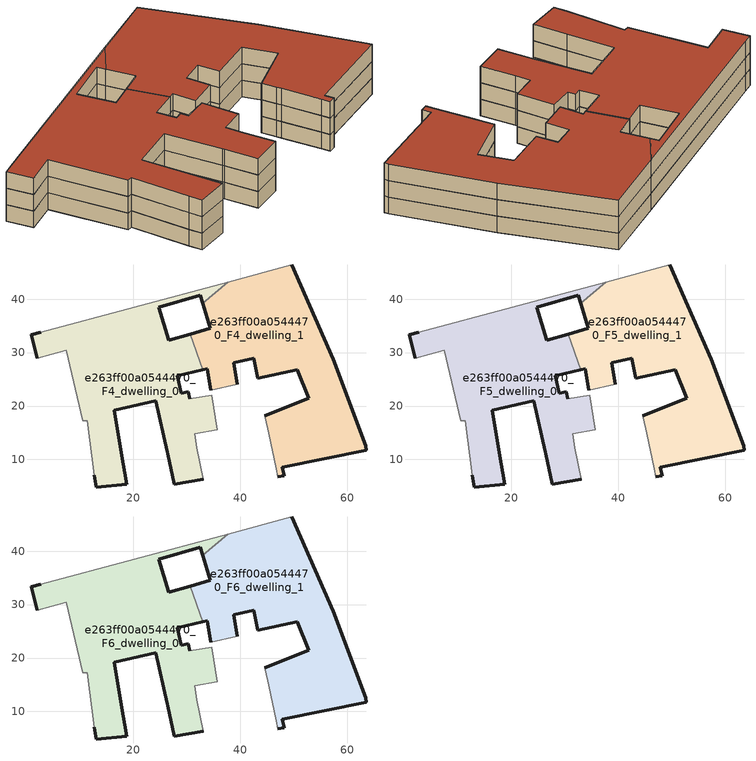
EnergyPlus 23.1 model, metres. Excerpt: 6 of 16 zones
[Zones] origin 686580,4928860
e263ff00a0544470_F4_dwelling_0
 floor to e263ff00a0544470_F3_dwelling_0 (EU_floor_Construction): 33.07,6.35 31.89,12.22 31.47,14.79 35.67,15.55 34.67,21.99 30.56,21.36 30.32,22.69 29.01,22.39 28.26,25.71 33.03,26.78 30.66,33.45 26.62,32.29 24.77,38.44 32.54,40.69 32.96,39.28 37.71,43.2 2.65,33.85 0.87,33.38 2.06,28.95 7.42,30.4 10.55,17.21 11.36,17.26 12.69,7.09 13.07,4.85 18.78,5.33 17.78,11.23 16.39,19.21 24.16,21 26.35,11.48 26.43,11.11 27.61,5.41 z12
 wall outside (EU_wall_Construction): 2.06,28.95 0.87,33.38 2.65,33.85 / 32.96,39.28 32.54,40.69 24.77,38.44 26.62,32.29 30.66,33.45 / 33.03,26.78 28.26,25.71 29.01,22.39 30.32,22.69 30.56,21.36 / 33.07,6.35 27.61,5.41 26.43,11.11 26.35,11.48 24.16,21 16.39,19.21 17.78,11.23 18.78,5.33 13.07,4.85 12.69,7.09 z12:15
 wall adiabatic (EU_wall_Construction): 12.69,7.09 11.36,17.26 10.55,17.21 7.42,30.4 2.06,28.95 / 2.65,33.85 37.71,43.2 / 30.56,21.36 34.67,21.99 35.67,15.55 31.47,14.79 31.89,12.22 33.07,6.35 z12:15
 wall to e263ff00a0544470_F4_dwelling_1 (EU_wall_Construction): 37.71,43.2 32.96,39.28 / 30.66,33.45 33.03,26.78 z12:15
e263ff00a0544470_F4_dwelling_1
 floor to e263ff00a0544470_F3_dwelling_1 (EU_floor_Construction): 63.61,11.71 63.45,12.54 57.38,28.79 49.68,46.39 37.71,43.2 32.96,39.28 34.35,34.52 30.66,33.45 33.03,26.78 33.87,26.97 34.51,22.99 39.42,24.07 38.75,28.09 42.51,28.91 43.28,25.23 50.68,26.79 52.8,21.45 44.57,18.19 45.12,15.72 45.3,14.9 46.74,8.26 47.05,6.74 48.23,6.95 47.87,8.5 z12
 wall outside (EU_wall_Construction): 44.57,18.19 52.8,21.45 50.68,26.79 43.28,25.23 42.51,28.91 38.75,28.09 39.42,24.07 / 34.51,22.99 33.87,26.97 33.03,26.78 / 30.66,33.45 34.35,34.52 32.96,39.28 / 49.68,46.39 57.38,28.79 63.45,12.54 63.61,11.71 47.87,8.5 48.23,6.95 47.05,6.74 z12:15
 wall adiabatic (EU_wall_Construction): 47.05,6.74 46.74,8.26 45.3,14.9 45.12,15.72 44.57,18.19 / 39.42,24.07 34.51,22.99 / 37.71,43.2 49.68,46.39 z12:15
e263ff00a0544470_F5_dwelling_0
 floor to e263ff00a0544470_F4_dwelling_0 (EU_floor_Construction): 33.07,6.35 31.89,12.22 31.47,14.79 35.67,15.55 34.67,21.99 30.56,21.36 30.32,22.69 29.01,22.39 28.26,25.71 33.03,26.78 30.66,33.45 26.62,32.29 24.77,38.44 32.54,40.69 32.96,39.28 37.71,43.2 2.65,33.85 0.87,33.38 2.06,28.95 7.42,30.4 10.55,17.21 11.36,17.26 12.69,7.09 13.07,4.85 18.78,5.33 17.78,11.23 16.39,19.21 24.16,21 26.35,11.48 26.43,11.11 27.61,5.41 z15
 wall outside (EU_wall_Construction): 2.06,28.95 0.87,33.38 2.65,33.85 / 32.96,39.28 32.54,40.69 24.77,38.44 26.62,32.29 30.66,33.45 / 33.03,26.78 28.26,25.71 29.01,22.39 30.32,22.69 30.56,21.36 / 33.07,6.35 27.61,5.41 26.43,11.11 26.35,11.48 24.16,21 16.39,19.21 17.78,11.23 18.78,5.33 13.07,4.85 12.69,7.09 z15:18
 wall adiabatic (EU_wall_Construction): 12.69,7.09 11.36,17.26 10.55,17.21 7.42,30.4 2.06,28.95 / 2.65,33.85 37.71,43.2 / 30.56,21.36 34.67,21.99 35.67,15.55 31.47,14.79 31.89,12.22 33.07,6.35 z15:18
 wall to e263ff00a0544470_F5_dwelling_1 (EU_wall_Construction): 37.71,43.2 32.96,39.28 / 30.66,33.45 33.03,26.78 z15:18
e263ff00a0544470_F5_dwelling_1
 floor to e263ff00a0544470_F4_dwelling_1 (EU_floor_Construction): 63.61,11.71 63.45,12.54 57.38,28.79 49.68,46.39 37.71,43.2 32.96,39.28 34.35,34.52 30.66,33.45 33.03,26.78 33.87,26.97 34.51,22.99 39.42,24.07 38.75,28.09 42.51,28.91 43.28,25.23 50.68,26.79 52.8,21.45 44.57,18.19 45.12,15.72 45.3,14.9 46.74,8.26 47.05,6.74 48.23,6.95 47.87,8.5 z15
 wall outside (EU_wall_Construction): 44.57,18.19 52.8,21.45 50.68,26.79 43.28,25.23 42.51,28.91 38.75,28.09 39.42,24.07 / 34.51,22.99 33.87,26.97 33.03,26.78 / 30.66,33.45 34.35,34.52 32.96,39.28 / 49.68,46.39 57.38,28.79 63.45,12.54 63.61,11.71 47.87,8.5 48.23,6.95 47.05,6.74 z15:18
 wall adiabatic (EU_wall_Construction): 47.05,6.74 46.74,8.26 45.3,14.9 45.12,15.72 44.57,18.19 / 39.42,24.07 34.51,22.99 / 37.71,43.2 49.68,46.39 z15:18
e263ff00a0544470_F6_dwelling_0
 floor to e263ff00a0544470_F5_dwelling_0 (EU_floor_Construction): 33.07,6.35 31.89,12.22 31.47,14.79 35.67,15.55 34.67,21.99 30.56,21.36 30.32,22.69 29.01,22.39 28.26,25.71 33.03,26.78 30.66,33.45 26.62,32.29 24.77,38.44 32.54,40.69 32.96,39.28 37.71,43.2 2.65,33.85 0.87,33.38 2.06,28.95 7.42,30.4 10.55,17.21 11.36,17.26 12.69,7.09 13.07,4.85 18.78,5.33 17.78,11.23 16.39,19.21 24.16,21 26.35,11.48 26.43,11.11 27.61,5.41 z18
 wall outside (EU_wall_Construction): 2.06,28.95 0.87,33.38 2.65,33.85 / 32.96,39.28 32.54,40.69 24.77,38.44 26.62,32.29 30.66,33.45 / 33.03,26.78 28.26,25.71 29.01,22.39 30.32,22.69 30.56,21.36 / 33.07,6.35 27.61,5.41 26.43,11.11 26.35,11.48 24.16,21 16.39,19.21 17.78,11.23 18.78,5.33 13.07,4.85 12.69,7.09 z18:21
 wall adiabatic (EU_wall_Construction): 12.69,7.09 11.36,17.26 10.55,17.21 7.42,30.4 2.06,28.95 / 2.65,33.85 37.71,43.2 / 30.56,21.36 34.67,21.99 35.67,15.55 31.47,14.79 31.89,12.22 33.07,6.35 z18:21
 wall to e263ff00a0544470_F6_dwelling_1 (EU_wall_Construction): 37.71,43.2 32.96,39.28 / 30.66,33.45 33.03,26.78 z18:21
 roof outside (EU_roof_Construction): 37.71,43.2 32.96,39.28 32.54,40.69 24.77,38.44 26.62,32.29 30.66,33.45 33.03,26.78 28.26,25.71 29.01,22.39 30.32,22.69 30.56,21.36 34.67,21.99 35.67,15.55 31.47,14.79 31.89,12.22 33.07,6.35 27.61,5.41 26.43,11.11 26.35,11.48 24.16,21 16.39,19.21 17.78,11.23 18.78,5.33 13.07,4.85 12.69,7.09 11.36,17.26 10.55,17.21 7.42,30.4 2.06,28.95 0.87,33.38 2.65,33.85 z21
e263ff00a0544470_F6_dwelling_1
 floor to e263ff00a0544470_F5_dwelling_1 (EU_floor_Construction): 63.61,11.71 63.45,12.54 57.38,28.79 49.68,46.39 37.71,43.2 32.96,39.28 34.35,34.52 30.66,33.45 33.03,26.78 33.87,26.97 34.51,22.99 39.42,24.07 38.75,28.09 42.51,28.91 43.28,25.23 50.68,26.79 52.8,21.45 44.57,18.19 45.12,15.72 45.3,14.9 46.74,8.26 47.05,6.74 48.23,6.95 47.87,8.5 z18
 wall outside (EU_wall_Construction): 44.57,18.19 52.8,21.45 50.68,26.79 43.28,25.23 42.51,28.91 38.75,28.09 39.42,24.07 / 34.51,22.99 33.87,26.97 33.03,26.78 / 30.66,33.45 34.35,34.52 32.96,39.28 / 49.68,46.39 57.38,28.79 63.45,12.54 63.61,11.71 47.87,8.5 48.23,6.95 47.05,6.74 z18:21
 wall adiabatic (EU_wall_Construction): 47.05,6.74 46.74,8.26 45.3,14.9 45.12,15.72 44.57,18.19 / 39.42,24.07 34.51,22.99 / 37.71,43.2 49.68,46.39 z18:21
 roof outside (EU_roof_Construction): 49.68,46.39 57.38,28.79 63.45,12.54 63.61,11.71 47.87,8.5 48.23,6.95 47.05,6.74 46.74,8.26 45.3,14.9 45.12,15.72 44.57,18.19 52.8,21.45 50.68,26.79 43.28,25.23 42.51,28.91 38.75,28.09 39.42,24.07 34.51,22.99 33.87,26.97 33.03,26.78 30.66,33.45 34.35,34.52 32.96,39.28 37.71,43.2 z21
[Building]
EU S2 Campaign: North Axis=0; Terrain=City; Solar Distribution=FullExterior
[Site:Location]
Bologna: Latitude=44.5; Longitude=11.25; Time Zone=1; Elevation=37
[SizingPeriod:WeatherFileDays]
AnnualSizingPeriod: Begin Month=1; Begin Day of Month=1; End Month=12; End Day of Month=31; Day of Week for Start Day=Monday; Use Weather File Daylight Saving Period=No; Use Weather File Rain and Snow Indicators=No
[MATERIAL]
EU_InternalMass_Material: Roughness=MediumRough; Thickness=0.1; Conductivity=1; Density=1800; Specific Heat=900; Thermal Absorptance=0.9; Solar Absorptance=0.7; Visible Absorptance=0.7
[MATERIAL:NOMASS] Roughness=MediumRough; Thermal Absorptance=0.9; Solar Absorptance=0.7; Visible Absorptance=0.7
Name | Thermal Resistance
EU_wall_NoMass | 0.905828
EU_roof_NoMass | 0.37593
EU_floor_NoMass | 0.67114
[CONSTRUCTION]
EU_wall_Construction: EU_wall_NoMass
EU_roof_Construction: EU_roof_NoMass
EU_floor_Construction: EU_floor_NoMass
EU_InternalMass_Construction: EU_InternalMass_Material
[ZONE] Type=1; Multiplier=1; Ceiling Height=autocalculate; Floor Area=autocalculate; Part of Total Floor Area=Yes
Name | Volume
e263ff00a0544470_F4_dwelling_0; e263ff00a0544470_F5_dwelling_0; e263ff00a0544470_F6_dwelling_0 | 1833.35
e263ff00a0544470_F4_dwelling_1; e263ff00a0544470_F5_dwelling_1; e263ff00a0544470_F6_dwelling_1 | 1833.4
[INTERNALMASS] Construction=EU_InternalMass_Construction
Name | Zone or ZoneList | Surface Area
e263ff00a0544470_F4_dwelling_0_EU_InternalMass | e263ff00a0544470_F4_dwelling_0 | 611.118
e263ff00a0544470_F4_dwelling_1_EU_InternalMass | e263ff00a0544470_F4_dwelling_1 | 611.134
e263ff00a0544470_F5_dwelling_0_EU_InternalMass | e263ff00a0544470_F5_dwelling_0 | 611.118
e263ff00a0544470_F5_dwelling_1_EU_InternalMass | e263ff00a0544470_F5_dwelling_1 | 611.134
e263ff00a0544470_F6_dwelling_0_EU_InternalMass | e263ff00a0544470_F6_dwelling_0 | 611.118
e263ff00a0544470_F6_dwelling_1_EU_InternalMass | e263ff00a0544470_F6_dwelling_1 | 611.134
[OTHEREQUIPMENT] Fuel Type=Electricity; Design Level Calculation Method=Watts/Area; Power per Zone Floor Area=1; Fraction Latent=0; Fraction Radiant=0; Fraction Lost=0; Carbon Dioxide Generation Rate=0; EndUse Subcategory=EU_Step8_InternalGains
Name | Zone or ZoneList or Space or SpaceList | Schedule
EU_Step8_InternalGain_e263ff00a0544470_F4_dwelling_0_f000 | e263ff00a0544470_F4_dwelling_0 | EU_Step8_GainSchedule_e263ff00a0544470_F4_dwelling_0_f000
EU_Step8_InternalGain_e263ff00a0544470_F4_dwelling_1_f000 | e263ff00a0544470_F4_dwelling_1 | EU_Step8_GainSchedule_e263ff00a0544470_F4_dwelling_1_f000
EU_Step8_InternalGain_e263ff00a0544470_F5_dwelling_0_f000 | e263ff00a0544470_F5_dwelling_0 | EU_Step8_GainSchedule_e263ff00a0544470_F5_dwelling_0_f000
EU_Step8_InternalGain_e263ff00a0544470_F5_dwelling_1_f000 | e263ff00a0544470_F5_dwelling_1 | EU_Step8_GainSchedule_e263ff00a0544470_F5_dwelling_1_f000
EU_Step8_InternalGain_e263ff00a0544470_F6_dwelling_0_f000 | e263ff00a0544470_F6_dwelling_0 | EU_Step8_GainSchedule_e263ff00a0544470_F6_dwelling_0_f000
EU_Step8_InternalGain_e263ff00a0544470_F6_dwelling_1_f000 | e263ff00a0544470_F6_dwelling_1 | EU_Step8_GainSchedule_e263ff00a0544470_F6_dwelling_1_f000
[ZONEVENTILATION:DESIGNFLOWRATE] Schedule=EU_AlwaysOn; Design Flow Rate Calculation Method=AirChanges/Hour; Air Changes per Hour=0.73129; Ventilation Type=Natural; Fan Pressure Rise=0; Fan Total Efficiency=1; Constant Term Coefficient=1; Temperature Term Coefficient=0; Velocity Term Coefficient=0; Velocity Squared Term Coefficient=0; Minimum Indoor Temperature=-100; Maximum Indoor Temperature=100; Delta Temperature=-100; Minimum Outdoor Temperature=-100; Maximum Outdoor Temperature=100; Maximum Wind Speed=40
Name | Zone or ZoneList or Space or SpaceList
EU_ConstantAir_e263ff00a0544470_F4_dwelling_0 | e263ff00a0544470_F4_dwelling_0
EU_ConstantAir_e263ff00a0544470_F4_dwelling_1 | e263ff00a0544470_F4_dwelling_1
EU_ConstantAir_e263ff00a0544470_F5_dwelling_0 | e263ff00a0544470_F5_dwelling_0
EU_ConstantAir_e263ff00a0544470_F5_dwelling_1 | e263ff00a0544470_F5_dwelling_1
EU_ConstantAir_e263ff00a0544470_F6_dwelling_0 | e263ff00a0544470_F6_dwelling_0
EU_ConstantAir_e263ff00a0544470_F6_dwelling_1 | e263ff00a0544470_F6_dwelling_1
[HVACTEMPLATE:ZONE:IDEALLOADSAIRSYSTEM] System Availability Schedule=EU_AlwaysOn; Maximum Heating Supply Air Temperature=50; Minimum Cooling Supply Air Temperature=13; Maximum Heating Supply Air Humidity Ratio=0.0156; Minimum Cooling Supply Air Humidity Ratio=0.0077; Heating Limit=NoLimit; Cooling Limit=NoLimit; Heating Availability Schedule=EU_AlwaysOn; Cooling Availability Schedule=EU_CoolingOff; Dehumidification Control Type=ConstantSensibleHeatRatio; Cooling Sensible Heat Ratio=0.7; Dehumidification Setpoint=60; Humidification Control Type=None; Humidification Setpoint=30; Outdoor Air Method=None; Outdoor Air Flow Rate per Person=0.00944; Outdoor Air Flow Rate per Zone Floor Area=0; Outdoor Air Flow Rate per Zone=0; Demand Controlled Ventilation Type=None; Outdoor Air Economizer Type=NoEconomizer; Heat Recovery Type=None; Sensible Heat Recovery Effectiveness=0.7; Latent Heat Recovery Effectiveness=0.65
Name | Template Thermostat
e263ff00a0544470_F4_dwelling_0 | EU_HeatOnly_e263ff00a0544470_F4_dwelling_0
e263ff00a0544470_F4_dwelling_1 | EU_HeatOnly_e263ff00a0544470_F4_dwelling_1
e263ff00a0544470_F5_dwelling_0 | EU_HeatOnly_e263ff00a0544470_F5_dwelling_0
e263ff00a0544470_F5_dwelling_1 | EU_HeatOnly_e263ff00a0544470_F5_dwelling_1
e263ff00a0544470_F6_dwelling_0 | EU_HeatOnly_e263ff00a0544470_F6_dwelling_0
e263ff00a0544470_F6_dwelling_1 | EU_HeatOnly_e263ff00a0544470_F6_dwelling_1
[SIZING:ZONE] Zone Cooling Design Supply Air Temperature Input Method=SupplyAirTemperature; Zone Cooling Design Supply Air Temperature=13; Zone Heating Design Supply Air Temperature Input Method=SupplyAirTemperature; Zone Heating Design Supply Air Temperature=50; Zone Cooling Design Supply Air Humidity Ratio=0.008; Zone Heating Design Supply Air Humidity Ratio=0.008; Cooling Design Air Flow Method=DesignDay; Cooling Design Air Flow Rate=0; Cooling Minimum Air Flow per Zone Floor Area=0.000762; Cooling Minimum Air Flow=0; Cooling Minimum Air Flow Fraction=0.2; Heating Design Air Flow Method=DesignDay; Heating Design Air Flow Rate=0; Heating Maximum Air Flow per Zone Floor Area=0.002032; Heating Maximum Air Flow=0.141576; Heating Maximum Air Flow Fraction=0.3; Account for Dedicated Outdoor Air System=No; Dedicated Outdoor Air System Control Strategy=NeutralSupplyAir; Dedicated Outdoor Air Low Setpoint Temperature for Design=autosize; Dedicated Outdoor Air High Setpoint Temperature for Design=autosize; Zone Load Sizing Method=Sensible Load Only No Latent Load; Zone Latent Cooling Design Supply Air Humidity Ratio Input Method=HumidityRatioDifference; Zone Cooling Design Supply Air Humidity Ratio Difference=0.005; Zone Latent Heating Design Supply Air Humidity Ratio Input Method=HumidityRatioDifference; Zone Humidification Design Supply Air Humidity Ratio Difference=0.005
e263ff00a0544470_F4_dwelling_0; e263ff00a0544470_F4_dwelling_1; e263ff00a0544470_F5_dwelling_0; e263ff00a0544470_F5_dwelling_1; e263ff00a0544470_F6_dwelling_0; e263ff00a0544470_F6_dwelling_1
[SCHEDULE:CONSTANT]
Name | Hourly Value
EU_AlwaysOn | 1
EU_CoolingOff | 0
[SCHEDULE:FILE] Column Number=1; Rows to Skip at Top=0; Number of Hours of Data=8760; Column Separator=Comma; Interpolate to Timestep=No; Minutes per Item=60; Adjust Schedule for Daylight Savings=Yes
Name | File
EU_Step8_GainSchedule_e263ff00a0544470_F4_dwelling_0_f000 | ../../schedules/e263ff00a0544470/e263ff00a0544470_F4_dwelling_0_f000_gain.csv
EU_Step8_GainSchedule_e263ff00a0544470_F4_dwelling_1_f000 | ../../schedules/e263ff00a0544470/e263ff00a0544470_F4_dwelling_1_f000_gain.csv
EU_Step8_GainSchedule_e263ff00a0544470_F5_dwelling_0_f000 | ../../schedules/e263ff00a0544470/e263ff00a0544470_F5_dwelling_0_f000_gain.csv
EU_Step8_GainSchedule_e263ff00a0544470_F5_dwelling_1_f000 | ../../schedules/e263ff00a0544470/e263ff00a0544470_F5_dwelling_1_f000_gain.csv
EU_Step8_GainSchedule_e263ff00a0544470_F6_dwelling_0_f000 | ../../schedules/e263ff00a0544470/e263ff00a0544470_F6_dwelling_0_f000_gain.csv
EU_Step8_GainSchedule_e263ff00a0544470_F6_dwelling_1_f000 | ../../schedules/e263ff00a0544470/e263ff00a0544470_F6_dwelling_1_f000_gain.csv
